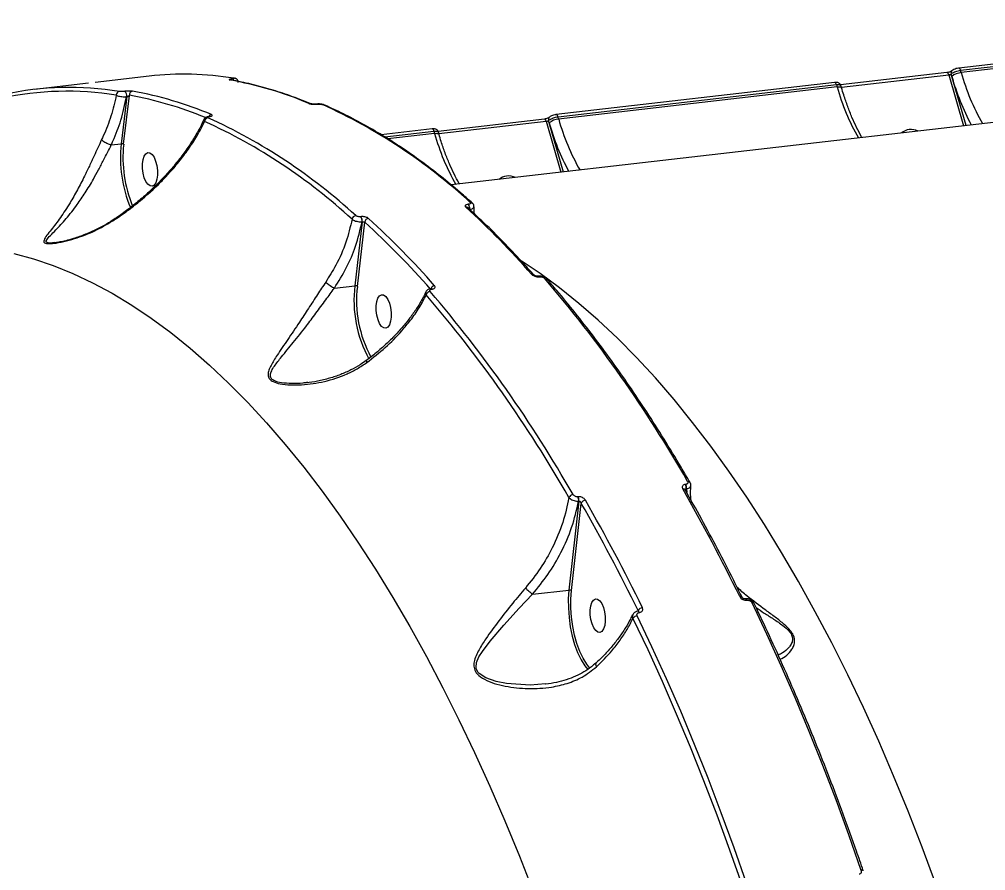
# Model space of a CAD drawing. Header units: millimetres. Extents: x -7447 to 8662, y -5576 to 6370.
# Drawn here: x 2299.7 to 2557, y -1813.8 to -1587.2 of the extents above; entities that cross this region are included whole.
import ezdxf

# ---------------------------------------------------------------- set-up
doc = ezdxf.new("R2010")
doc.units = ezdxf.units.MM
doc.layers.add('DiKom', color=7, linetype='Continuous')
doc.layers.add('DIKOM_ОБЪЕКТ', color=7, linetype='Continuous')
doc.styles.add('style1', font='arial.ttf', dxfattribs={"width": 0.8})
doc.dimstyles.new('1-50', dxfattribs={"dimtxt": 300, "dimasz": 200, "dimexe": 100, "dimexo": 0, "dimgap": 100, "dimtad": 1, "dimdec": 0, "dimtxsty": 'style1', "dimcen": 0, "dimclrd": 7, "dimclre": 7, "dimadec": 1, "dimazin": 2, "dimtfac": 1, "dimtdec": 0, "dimtmove": 1, "dimatfit": 3, "dimfxl": 0, "dimlwd": 25, "dimlwe": 18, "dimarcsym": 0})

# ---------------------------------------------------------------- blocks, each defined once
blk = doc.blocks.new('*D10')
at = {"color": 7, "linetype": 'Continuous', "lineweight": 18, "transparency": 16777216}
for p, q in [((-5489.75, 240.8), (-5489.75, 4573.49)), ((4778.18, -2126.78), (4778.18, 4573.49))]:
    blk.add_line(p, q, dxfattribs=at)
at = {"color": 7, "linetype": 'Continuous', "lineweight": 25, "transparency": 16777216}
blk.add_line((4578.18, 4473.49), (-5289.75, 4473.49), dxfattribs=at)
at = {"color": 7, "linetype": 'Continuous', "transparency": 16777216}
for points in [[(-5289.75, 4506.82), (-5289.75, 4440.16), (-5489.75, 4473.49)], [(4578.18, 4506.82), (4578.18, 4440.16), (4778.18, 4473.49)]]:
    blk.add_solid(points, dxfattribs=at)
at = {"layer": 'Defpoints', "color": 0, "linetype": 'Continuous', "transparency": 16777216}
for p in [(-5489.75, 4473.49), (-5489.75, 240.8), (4778.18, -2126.78)]:
    blk.add_point(p, dxfattribs=at)
at = {"color": 0, "linetype": 'Continuous', "lineweight": 15, "transparency": 16777216, "insert": (-777.31, 4726.76), "char_height": 300, "attachment_point": 5, "style": 'style1'}
blk.add_mtext('10300', dxfattribs=at)
blk = doc.blocks.new('*D11')
at = {"color": 7, "linetype": 'Continuous', "lineweight": 18, "transparency": 16777216}
for p, q in [((2045.4, 3512.26), (7772.09, 3512.26)), ((-1858.48, -4091.08), (7772.09, -4091.08))]:
    blk.add_line(p, q, dxfattribs=at)
at = {"color": 7, "linetype": 'Continuous', "lineweight": 25, "transparency": 16777216}
blk.add_line((7672.09, -3891.08), (7672.09, 3312.26), dxfattribs=at)
at = {"color": 7, "linetype": 'Continuous', "transparency": 16777216}
for points in [[(7638.76, 3312.26), (7705.42, 3312.26), (7672.09, 3512.26)], [(7638.76, -3891.08), (7705.42, -3891.08), (7672.09, -4091.08)]]:
    blk.add_solid(points, dxfattribs=at)
at = {"layer": 'Defpoints', "color": 0, "linetype": 'Continuous', "transparency": 16777216}
for p in [(2045.4, 3512.26), (7672.09, 3512.26), (-1858.48, -4091.08)]:
    blk.add_point(p, dxfattribs=at)
at = {"color": 0, "linetype": 'Continuous', "lineweight": 15, "transparency": 16777216, "insert": (7418.92, 3.22), "char_height": 300, "attachment_point": 5, "rotation": 90, "style": 'style1'}
blk.add_mtext('7600', dxfattribs=at)
blk = doc.blocks.new('*D12')
at = {"layer": 'Defpoints', "color": 0, "transparency": 16777216}
for p in [(-7446.93, 5919.72), (-7446.93, 736.93), (6905.53, -2412.68)]:
    blk.add_point(p, dxfattribs=at)
at = {"layer": 'DiKom', "color": 7, "lineweight": 18, "transparency": 16777216}
for p, q in [((-7446.93, 736.93), (-7446.93, 6019.72)), ((6905.53, -2412.68), (6905.53, 6019.72))]:
    blk.add_line(p, q, dxfattribs=at)
at = {"layer": 'DiKom', "color": 7, "lineweight": 25, "transparency": 16777216}
blk.add_line((6705.53, 5919.72), (-7246.93, 5919.72), dxfattribs=at)
at = {"layer": 'DiKom', "color": 7, "transparency": 16777216}
for points in [[(-7246.93, 5953.05), (-7246.93, 5886.39), (-7446.93, 5919.72)], [(6705.53, 5953.05), (6705.53, 5886.39), (6905.53, 5919.72)]]:
    blk.add_solid(points, dxfattribs=at)
at = {"layer": 'DiKom', "color": 0, "transparency": 16777216, "insert": (-918.31, 6173), "char_height": 300, "attachment_point": 5, "style": 'style1'}
blk.add_mtext('14300', dxfattribs=at)
blk = doc.blocks.new('*D13')
at = {"layer": 'Defpoints', "color": 0, "transparency": 16777216}
for p in [(2049.72, 5594.27), (-1141.86, -5576.35), (8561.69, -5576.35)]:
    blk.add_point(p, dxfattribs=at)
at = {"layer": 'DiKom', "color": 7, "lineweight": 18, "transparency": 16777216}
for p, q in [((2049.72, 5594.27), (8661.69, 5594.27)), ((-1141.86, -5576.35), (8661.69, -5576.35))]:
    blk.add_line(p, q, dxfattribs=at)
at = {"layer": 'DiKom', "color": 7, "lineweight": 25, "transparency": 16777216}
blk.add_line((8561.69, 5394.27), (8561.69, -5376.35), dxfattribs=at)
at = {"layer": 'DiKom', "color": 7, "transparency": 16777216}
for points in [[(8528.35, 5394.27), (8595.02, 5394.27), (8561.69, 5594.27)], [(8528.35, -5376.35), (8595.02, -5376.35), (8561.69, -5576.35)]]:
    blk.add_solid(points, dxfattribs=at)
at = {"layer": 'DiKom', "color": 0, "transparency": 16777216, "insert": (8308.52, 8.96), "char_height": 300, "attachment_point": 5, "rotation": 90, "style": 'style1'}
blk.add_mtext('11200', dxfattribs=at)

msp = doc.modelspace()

# ---------------------------------------------------------------- linework, layer by layer
at = {"layer": 'DIKOM_ОБЪЕКТ', "color": 7, "linetype": 'Continuous', "lineweight": 15}
for p, q in [((2624.02, -1591.64), (2549.87, -1600.2)), ((2550.34, -1600.78), (2624.5, -1592.23)), ((2624.67, -1592.82), (2550.52, -1601.38)), ((2705.78, -1597.71), (2414.68, -1631.31)), ((2550.52, -1601.38), (2550.34, -1600.78)), ((2334.22, -1602.34), (2319.87, -1604)), ((2356.38, -1603.07), (2356.35, -1603.07)), ((2546.7, -1601.39), (2518.39, -1604.65)), ((2518.6, -1605.27), (2547.18, -1601.97)), ((2547.18, -1601.97), (2551.13, -1615.56)), ((2548, -1602.4), (2547.82, -1601.77)), ((2551.81, -1615.48), (2548, -1602.4)), ((2318.09, -1604.2), (2303.74, -1605.86)), ((2516.81, -1604.01), (2442.65, -1612.57)), ((2443.13, -1613.16), (2517.29, -1604.6)), ((2517.46, -1605.2), (2443.3, -1613.76)), ((2517.29, -1604.6), (2517.46, -1605.2)), ((2518.65, -1605.45), (2518.47, -1604.83)), ((2328.25, -1607.79), (2326.79, -1620.32)), ((2327.45, -1620.48), (2328.98, -1607.44)), ((2327.76, -1606.37), (2327.73, -1606.38)), ((2328.22, -1607.8), (2328.25, -1607.79)), ((2378.89, -1609.76), (2378.8, -1609.77)), ((2378.91, -1609.79), (2379, -1609.78)), ((2350.21, -1613.07), (2350.12, -1613.08)), ((2350.23, -1613.1), (2350.32, -1613.09)), ((2443.3, -1613.76), (2443.13, -1613.16)), ((2439.49, -1613.76), (2411.18, -1617.03)), ((2411.39, -1617.64), (2439.96, -1614.35)), ((2439.96, -1614.35), (2443.92, -1627.93)), ((2440.79, -1614.78), (2440.61, -1614.14)), ((2444.6, -1627.86), (2440.79, -1614.78)), ((2409.59, -1616.39), (2396.07, -1617.95)), ((2396.98, -1618.48), (2410.07, -1616.97)), ((2410.25, -1617.57), (2397.79, -1619.01)), ((2410.07, -1616.97), (2410.25, -1617.57)), ((2411.44, -1617.83), (2411.26, -1617.21)), ((2324.14, -1620.63), (2324.15, -1620.63)), ((2324.15, -1620.63), (2326.79, -1620.32)), ((2419.28, -1636.45), (2419.23, -1636.45)), ((2419.58, -1637.79), (2419.63, -1637.78)), ((2420.79, -1638.93), (2420.82, -1637.08)), ((2390.99, -1641.09), (2389.03, -1658.14)), ((2389.7, -1658.3), (2391.66, -1641.21)), ((2390.64, -1639.75), (2390.59, -1639.76)), ((2390.94, -1641.09), (2390.99, -1641.09)), ((2309.15, -1646.66), (2308.96, -1646.68)), ((2437.99, -1655.6), (2437.92, -1655.61)), ((2438.17, -1655.73), (2438.24, -1655.73)), ((2383.57, -1658.77), (2389.03, -1658.14)), ((2409.33, -1658.91), (2409.26, -1658.92)), ((2409.51, -1659.04), (2409.58, -1659.03)), ((2376.44, -1683.84), (2375.78, -1683.95)), ((2477.15, -1711.01), (2477.08, -1711.02)), ((2477.21, -1712.86), (2477.29, -1712.17)), ((2477.29, -1712.17), (2477.36, -1712.16)), ((2477.36, -1712.16), (2477.4, -1713.21)), ((2448.7, -1715.47), (2446.04, -1739.14)), ((2446.71, -1739.29), (2449.32, -1716.06)), ((2448.49, -1714.32), (2448.42, -1714.32)), ((2448.63, -1715.48), (2448.7, -1715.47)), ((2436.32, -1740.26), (2446.04, -1739.14)), ((2493.07, -1741.49), (2493.02, -1741.49)), ((2493.4, -1741.83), (2493.45, -1741.82)), ((2464.45, -1744.62), (2464.38, -1744.8)), ((2464.43, -1744.79), (2464.38, -1744.8)), ((2464.76, -1745.13), (2464.81, -1745.13))]:
    msp.add_line(p, q, dxfattribs=at)
at = {"layer": 'DIKOM_ОБЪЕКТ', "color": 7, "linetype": 'Continuous', "lineweight": 15, "flags": 128}
for points in [[(2550.34, -1600.78), (2550.29, -1600.62), (2550.22, -1600.47), (2550.14, -1600.36), (2550.06, -1600.27), (2549.97, -1600.21), (2549.89, -1600.2), (2549.86, -1600.2)], [(2355.96, -1603.36), (2355.9, -1603.35), (2355.73, -1603.35)], [(2547.18, -1601.97), (2547.12, -1601.81), (2547.05, -1601.66), (2546.97, -1601.54), (2546.89, -1601.46), (2546.81, -1601.4), (2546.72, -1601.38), (2546.7, -1601.39)], [(2517.29, -1604.6), (2517.23, -1604.43), (2517.16, -1604.29), (2517.08, -1604.17), (2517, -1604.08), (2516.92, -1604.03), (2516.83, -1604.01), (2516.81, -1604.01)], [(2517.46, -1605.2), (2517.8, -1605.17), (2518.09, -1605.18), (2518.33, -1605.22), (2518.51, -1605.29), (2518.62, -1605.39), (2518.65, -1605.45)], [(2443.13, -1613.16), (2443.07, -1612.99), (2443.01, -1612.85), (2442.93, -1612.73), (2442.85, -1612.64), (2442.76, -1612.59), (2442.68, -1612.57), (2442.65, -1612.57)], [(2439.96, -1614.35), (2439.91, -1614.18), (2439.84, -1614.04), (2439.76, -1613.92), (2439.68, -1613.83), (2439.59, -1613.78), (2439.51, -1613.76), (2439.49, -1613.76)], [(2410.07, -1616.97), (2410.02, -1616.81), (2409.95, -1616.66), (2409.87, -1616.55), (2409.79, -1616.46), (2409.7, -1616.4), (2409.62, -1616.39), (2409.59, -1616.39)], [(2410.25, -1617.57), (2410.58, -1617.55), (2410.88, -1617.56), (2411.12, -1617.59), (2411.3, -1617.66), (2411.41, -1617.76), (2411.44, -1617.83)], [(2332.61, -1624.54), (2332.92, -1623.62), (2333.35, -1622.99), (2333.87, -1622.7), (2334.44, -1622.77), (2335.01, -1623.2), (2335.53, -1623.94), (2335.97, -1624.95), (2336.29, -1626.14), (2336.45, -1627.41), (2336.46, -1628.65), (2336.3, -1629.78), (2336, -1630.7), (2335.57, -1631.33), (2335.04, -1631.62), (2334.48, -1631.55), (2333.91, -1631.12), (2333.38, -1630.37), (2332.94, -1629.37), (2332.63, -1628.18), (2332.46, -1626.91), (2332.45, -1625.66), (2332.61, -1624.54)], [(2298.24, -1649.55), (2303.45, -1650.97), (2308.68, -1652.74), (2313.91, -1654.86), (2319.15, -1657.33), (2324.37, -1660.14), (2329.6, -1663.29), (2334.8, -1666.79), (2339.99, -1670.61), (2345.16, -1674.77), (2350.3, -1679.26), (2355.41, -1684.07), (2360.48, -1689.2), (2365.51, -1694.64), (2370.49, -1700.4), (2375.42, -1706.46), (2380.29, -1712.81), (2385.1, -1719.46), (2389.85, -1726.4), (2394.53, -1733.61), (2399.14, -1741.1), (2403.67, -1748.86), (2408.11, -1756.87), (2412.47, -1765.14), (2416.74, -1773.65), (2420.91, -1782.39), (2424.99, -1791.37), (2428.96, -1800.56), (2432.83, -1809.96), (2436.59, -1819.57)], [(2543.79, -1817.42), (2540.14, -1807.62), (2536.38, -1798.01), (2532.52, -1788.61), (2528.54, -1779.41), (2524.46, -1770.44), (2520.29, -1761.7), (2516.02, -1753.19), (2511.66, -1744.92), (2507.22, -1736.91), (2502.69, -1729.15), (2498.08, -1721.66), (2493.4, -1714.45), (2488.65, -1707.51), (2483.84, -1700.86), (2478.97, -1694.5), (2474.04, -1688.45), (2469.06, -1682.69), (2464.03, -1677.25), (2458.96, -1672.12), (2453.85, -1667.31), (2448.71, -1662.82), (2443.55, -1658.66), (2438.36, -1654.83), (2433.33, -1651.46)], [(2394.86, -1662.35), (2395.16, -1661.44), (2395.59, -1660.81), (2396.11, -1660.52), (2396.68, -1660.59), (2397.25, -1661.02), (2397.78, -1661.76), (2398.22, -1662.77), (2398.53, -1663.96), (2398.7, -1665.23), (2398.71, -1666.47), (2398.55, -1667.6), (2398.24, -1668.52), (2397.81, -1669.15), (2397.29, -1669.44), (2396.72, -1669.37), (2396.15, -1668.94), (2395.63, -1668.19), (2395.19, -1667.19), (2394.87, -1666), (2394.71, -1664.73), (2394.7, -1663.48), (2394.86, -1662.35)], [(2446.04, -1739.14), (2445.87, -1741.49), (2445.88, -1743.95), (2446.06, -1746.45), (2446.4, -1748.95), (2446.91, -1751.38), (2447.56, -1753.68), (2448.35, -1755.8), (2449.26, -1757.7), (2450.25, -1759.32), (2451.03, -1760.31)], [(2451.64, -1759.93), (2450.79, -1758.87), (2449.82, -1757.29), (2448.95, -1755.46), (2448.18, -1753.4), (2447.55, -1751.16), (2447.06, -1748.81), (2446.72, -1746.39), (2446.55, -1743.96), (2446.55, -1741.57), (2446.71, -1739.29)], [(2439.81, -1764.08), (2435.74, -1764.45), (2429.42, -1764.03), (2426.62, -1763.46), (2423.9, -1762.53), (2422.09, -1761.32), (2421.81, -1760.99), (2421.36, -1760.04), (2421.31, -1759.74), (2421.45, -1758.43), (2422.08, -1756.95), (2422.99, -1755.49), (2425.04, -1752.77), (2428.71, -1748.5), (2432.78, -1744.01), (2436.31, -1740.26), (2436.31, -1740.26), (2436.31, -1740.26)], [(2451.87, -1743.35), (2452.17, -1742.43), (2452.6, -1741.8), (2453.12, -1741.51), (2453.69, -1741.58), (2454.26, -1742.01), (2454.79, -1742.76), (2455.23, -1743.76), (2455.54, -1744.95), (2455.71, -1746.22), (2455.72, -1747.47), (2455.56, -1748.6), (2455.25, -1749.51), (2454.82, -1750.14), (2454.3, -1750.43), (2453.73, -1750.36), (2453.16, -1749.94), (2452.64, -1749.19), (2452.2, -1748.18), (2451.88, -1747), (2451.72, -1745.73), (2451.71, -1744.48), (2451.87, -1743.35)], [(2494.71, -1742.46), (2498.65, -1750.76), (2502.51, -1759.24), (2506.28, -1767.9), (2509.97, -1776.74), (2513.57, -1785.74), (2517.08, -1794.9), (2520.5, -1804.22), (2523.82, -1813.68)], [(2463.09, -1746.7), (2467.02, -1754.98), (2470.87, -1763.44), (2474.63, -1772.08), (2478.31, -1780.89), (2481.91, -1789.87), (2485.41, -1799.02), (2488.82, -1808.31), (2492.14, -1817.76)], [(2493.34, -1817.2), (2490.02, -1807.73), (2486.6, -1798.42), (2483.09, -1789.26), (2479.49, -1780.26), (2475.8, -1771.42), (2472.02, -1762.76), (2468.16, -1754.28), (2464.23, -1745.98)], [(2524.43, -1813.85), (2524.41, -1813.8), (2524.34, -1813.74), (2524.25, -1813.7), (2524.13, -1813.68), (2523.98, -1813.67), (2523.82, -1813.68)]]:
    msp.add_lwpolyline(points, dxfattribs=at)
at = {"layer": 'DIKOM_ОБЪЕКТ', "color": 7, "linetype": 'Continuous', "lineweight": 15}
for centre, radius, start, end in [((2343.54, -1684.38), 82.57, 80.7594, 96.4832), ((2338.45, -1700.07), 98.25, 67.0662, 79.8729), ((2356.1, -1603.66), 0.637, 15.3983, 66.9556), ((2356.13, -1603.66), 0.643, 14.8259, 66.8674), ((2548.61, -1601.52), 0.824, 136.7849, 197.3549), ((2550.9, -1605.93), 4.56, 94.7677, 129.3667), ((2609.22, -1585.27), 63.56, 195.6337, 208.211), ((2607.37, -1585.58), 59.01, 195.5343, 209.8764), ((2313.11, -1687.04), 81.71, 80.6936, 102.3803), ((2574.31, -1589.39), 59.01, 195.5343, 209.8764), ((2312.3, -1687.88), 81.53, 80.6935, 102.3808), ((2326.49, -1607.39), 1, 99.7063, 181.8359), ((2326.89, -1607.47), 1.38, 346.1742, 52.38), ((2326.92, -1607.47), 1.38, 346.1795, 52.3658), ((2329.99, -1607.34), 1.01, 99.9295, 185.3735), ((2311.8, -1703.68), 97.77, 67.5006, 79.8809), ((2312.54, -1703.06), 98.25, 67.0658, 79.8733), ((2376.83, -1610.36), 0.782, 66.8432, 96.8897), ((2378.83, -1609.97), 0.205, 65.3257, 96.7197), ((2378.92, -1609.97), 0.214, 66.0122, 95.6369), ((2380.48, -1610.68), 0.78, 66.6917, 96.9014), ((2319.15, -1745.17), 148.48, 47.3594, 65.6438), ((2350.08, -1614.47), 1.06, 99.5626, 177.7065), ((2288.67, -1748.69), 148.48, 47.3594, 65.644), ((2350.97, -1613.56), 0.995, 98.1402, 151.3285), ((2350.14, -1613.28), 0.204, 65.2897, 96.4985), ((2350.23, -1613.28), 0.215, 66.0182, 95.6916), ((2441.39, -1613.9), 0.823, 136.7693, 197.3705), ((2287.92, -1749.4), 148.16, 47.3596, 65.6438), ((2443.68, -1618.3), 4.56, 94.7645, 129.3756), ((2501.99, -1597.65), 63.55, 195.6326, 208.213), ((2500.14, -1597.96), 58.99, 195.5321, 209.8787), ((2467.09, -1601.77), 59, 195.5328, 209.877), ((2537, -1619.97), 3.43, 95.873, 132.9474), ((2537.1, -1621.08), 4.54, 65.0898, 95.7391), ((2361.29, -1624.02), 34.71, 173.8874, 202.5704), ((2360.95, -1624.06), 33.69, 173.9007, 202.4344), ((2429.73, -1632.22), 3.31, 95.1262, 133.7004), ((2429.88, -1633.5), 4.59, 65.2533, 95.5749), ((2417.86, -1637.52), 1.74, 351.2072, 37.9353), ((2417.91, -1637.52), 1.74, 351.1936, 37.9394), ((2419.84, -1636.67), 0.729, 49.1223, 98.162), ((2418.66, -1637.92), 0.726, 48.9579, 98.2656), ((2263.87, -1806.74), 229.5, 41.3497, 47.6224), ((2389.43, -1640.62), 1.17, 98.7493, 169.8154), ((2389.22, -1640.83), 1.74, 351.1921, 37.9409), ((2389.27, -1640.82), 1.74, 351.1999, 37.933), ((2392.82, -1641.35), 1.17, 98.6228, 173.0476), ((2237.34, -1810.34), 228.95, 41.3496, 47.6223), ((2237.98, -1809.71), 229.47, 41.3493, 47.6228), ((2436.26, -1655.81), 0.692, 42.9843, 99.4288), ((2437.92, -1655.9), 0.296, 34.8192, 91.2898), ((2437.99, -1655.9), 0.298, 34.9207, 90.3244), ((2439.67, -1656.81), 0.694, 43.4499, 99.3641), ((2175.84, -1882.2), 347.35, 29.6773, 40.6047), ((2421.2, -1662.06), 32.41, 173.0585, 208.6653), ((2421.2, -1662.04), 31.73, 173.2254, 208.3786), ((2409.24, -1660.87), 1.23, 98.1053, 165.2033), ((2145.36, -1885.71), 347.34, 29.6771, 40.6049), ((2410.42, -1659.34), 1.24, 98.2911, 160.1229), ((2409.26, -1659.21), 0.297, 34.8839, 90.628), ((2409.33, -1659.2), 0.294, 34.6792, 91.7169), ((2144.91, -1886.13), 346.59, 29.6773, 40.6046), ((2475.28, -1711.94), 2.02, 353.459, 27.1518), ((2475.35, -1711.93), 2.02, 353.4664, 27.1444), ((2477.77, -1710.82), 0.613, 36.3817, 103.5288), ((2447.31, -1715.13), 1.4, 96.7093, 154.2848), ((2476.48, -1712.85), 0.63, 37.1772, 102.4519), ((2048.65, -1957.13), 492.85, 26.0279, 29.7957), ((2446.62, -1715.25), 2.02, 353.4639, 27.147), ((2446.69, -1715.24), 2.02, 353.4639, 27.147), ((2450.59, -1716.6), 1.38, 96.2535, 157.0618), ((2022.62, -1960.39), 491.7, 26.028, 29.7957), ((2022.74, -1960.12), 492.85, 26.0279, 29.7957), ((2446.18, -1740.05), 0.925, 54.9395, 98.3514), ((2491.68, -1741.42), 0.578, 34.9391, 105.9613), ((2492.96, -1741.95), 0.456, 15.4054, 82.9128), ((2493.01, -1741.94), 0.461, 15.6035, 81.8071), ((2464.32, -1745.25), 0.458, 15.4889, 82.3816), ((2464.37, -1745.25), 0.456, 15.3831, 83.0114), ((2465.75, -1745.33), 1.49, 95.6457, 151.3867), ((2494.87, -1743.03), 0.583, 35.3645, 105.6724), ((2464.39, -1747.51), 1.53, 96.0896, 148.0973)]:
    msp.add_arc(centre, radius, start, end, dxfattribs=at)
for points, knots in [([(2547.82, -1601.77), (2547.88, -1601.71), (2548.04, -1601.56), (2548.46, -1601.32), (2549.05, -1601.07), (2549.72, -1600.88), (2550.13, -1600.82), (2550.34, -1600.78)], [0, 0, 0, 0, 0.141722, 0.356385, 0.570945, 0.785466, 1, 1, 1, 1]), ([(2549.86, -1600.2), (2549.83, -1600.21), (2549.6, -1600.22), (2549.15, -1600.33), (2548.54, -1600.57), (2548.17, -1600.76), (2548.02, -1600.95), (2548.01, -1600.96)], [0, 0, 0, 0, 0.056817, 0.333741, 0.627872, 0.978736, 1, 1, 1, 1]), ([(2356.35, -1603.07), (2356.28, -1603.08), (2356.07, -1603.11), (2355.77, -1603.16), (2355.55, -1603.23), (2355.52, -1603.3), (2355.66, -1603.33), (2355.73, -1603.35)], [0, 0, 0, 0, 0.093156, 0.303901, 0.530229, 0.765223, 1, 1, 1, 1]), ([(2355.96, -1603.36), (2355.96, -1603.36), (2355.95, -1603.36), (2355.95, -1603.36), (2355.96, -1603.36)], [0, 0, 0, 0, 0.076125, 1, 1, 1, 1]), ([(2377.13, -1609.64), (2376.21, -1609.27), (2373.57, -1608.19), (2369.19, -1606.63), (2364, -1605.09), (2359.59, -1604.03), (2356.91, -1603.53), (2355.96, -1603.36)], [0, 0, 0, 0, 0.129317, 0.374434, 0.619451, 0.864333, 1, 1, 1, 1]), ([(2356.8, -1602.89), (2356.85, -1602.9), (2356.94, -1602.92), (2356.92, -1602.96), (2356.78, -1603.01), (2356.57, -1603.05), (2356.42, -1603.07), (2356.38, -1603.07)], [0, 0, 0, 0, 0.233648, 0.467322, 0.695551, 0.908675, 1, 1, 1, 1]), ([(2357.97, -1603.98), (2357.97, -1603.93), (2358, -1603.75), (2357.9, -1603.48), (2357.72, -1603.22), (2357.52, -1603.06), (2357.32, -1602.96), (2357.14, -1602.91), (2357.03, -1602.89), (2356.98, -1602.89)], [0, 0, 0, 0, 0.091057, 0.301742, 0.4708, 0.616628, 0.745954, 0.870785, 1, 1, 1, 1]), ([(2548.01, -1600.95), (2548.01, -1600.95), (2548, -1600.96), (2547.93, -1601.01), (2547.78, -1601.09), (2547.54, -1601.19), (2547.23, -1601.29), (2546.92, -1601.36), (2546.76, -1601.38), (2546.7, -1601.38)], [0, 0, 0, 0, 0.086978, 0.192819, 0.320125, 0.488341, 0.676018, 0.880505, 1, 1, 1, 1]), ([(2547.18, -1601.97), (2547.23, -1601.97), (2547.33, -1601.95), (2547.5, -1601.91), (2547.65, -1601.86), (2547.76, -1601.81), (2547.8, -1601.78), (2547.82, -1601.77)], [0, 0, 0, 0, 0.21395, 0.428136, 0.642697, 0.857902, 1, 1, 1, 1]), ([(2518.46, -1604.84), (2518.45, -1604.79), (2518.42, -1604.62), (2518.23, -1604.38), (2517.95, -1604.16), (2517.63, -1604.04), (2517.26, -1603.98), (2516.96, -1604.01), (2516.8, -1604.02)], [0, 0, 0, 0, 0.066952, 0.250758, 0.411795, 0.568443, 0.764248, 1, 1, 1, 1]), ([(2517.29, -1604.6), (2517.41, -1604.59), (2517.74, -1604.56), (2518.14, -1604.6), (2518.42, -1604.69), (2518.44, -1604.8), (2518.45, -1604.84)], [0, 0, 0, 0, 0.202714, 0.512051, 0.821559, 1, 1, 1, 1]), ([(2524.09, -1618.68), (2524.04, -1618.6), (2523.55, -1617.76), (2522.64, -1616.01), (2521.41, -1613.33), (2520.27, -1610.43), (2519.35, -1607.79), (2518.84, -1606.09), (2518.65, -1605.45)], [0, 0, 0, 0, 0.021437, 0.23339, 0.4459, 0.658986, 0.872559, 1, 1, 1, 1]), ([(2325.48, -1607.43), (2325.06, -1609.28), (2324.22, -1612.91), (2322.68, -1616.85), (2321.71, -1618.91), (2321.56, -1619.24)], [0, 0, 0, 0, 0.466535, 0.915006, 1, 1, 1, 1]), ([(2324.15, -1620.63), (2324.3, -1620.29), (2325.29, -1618.12), (2326.93, -1613.85), (2327.78, -1609.89), (2328.22, -1607.8)], [0, 0, 0, 0, 0.081479, 0.515661, 1, 1, 1, 1]), ([(2325.48, -1607.43), (2325.59, -1607.47), (2325.81, -1607.58), (2326.33, -1607.71), (2326.96, -1607.8), (2327.62, -1607.83), (2328.02, -1607.81), (2328.22, -1607.8)], [0, 0, 0, 0, 0.184757, 0.398815, 0.60127, 0.799028, 1, 1, 1, 1]), ([(2327.73, -1606.38), (2327.63, -1606.39), (2327.42, -1606.41), (2327.08, -1606.43), (2326.76, -1606.43), (2326.49, -1606.42), (2326.37, -1606.41), (2326.32, -1606.4)], [0, 0, 0, 0, 0.19508, 0.390049, 0.59324, 0.81107, 1, 1, 1, 1]), ([(2329.82, -1606.34), (2329.74, -1606.33), (2329.57, -1606.31), (2329.17, -1606.3), (2328.7, -1606.3), (2328.21, -1606.33), (2327.91, -1606.36), (2327.76, -1606.37)], [0, 0, 0, 0, 0.189014, 0.404516, 0.606836, 0.803378, 1, 1, 1, 1]), ([(2328.25, -1607.79), (2328.29, -1607.79), (2328.34, -1607.78), (2328.45, -1607.75), (2328.59, -1607.7), (2328.75, -1607.62), (2328.89, -1607.53), (2328.95, -1607.47), (2328.98, -1607.44)], [0, 0, 0, 0, 0.127169, 0.162629, 0.340445, 0.545467, 0.783162, 1, 1, 1, 1]), ([(2376.74, -1609.59), (2376.75, -1609.59), (2376.87, -1609.64), (2377.14, -1609.71), (2377.59, -1609.78), (2378.05, -1609.82), (2378.5, -1609.82), (2378.77, -1609.8), (2378.91, -1609.79)], [0, 0, 0, 0, 0.039217, 0.287195, 0.495215, 0.670982, 0.835284, 1, 1, 1, 1]), ([(2378.8, -1609.77), (2378.73, -1609.78), (2378.57, -1609.79), (2378.27, -1609.8), (2377.92, -1609.78), (2377.55, -1609.74), (2377.28, -1609.69), (2377.14, -1609.65), (2377.14, -1609.64), (2377.14, -1609.64)], [0, 0, 0, 0, 0.109142, 0.238557, 0.392629, 0.578136, 0.796711, 0.963145, 1, 1, 1, 1]), ([(2380.79, -1609.97), (2380.69, -1609.93), (2380.43, -1609.82), (2379.96, -1609.75), (2379.38, -1609.72), (2379.06, -1609.74), (2378.9, -1609.76)], [0, 0, 0, 0, 0.188048, 0.527155, 0.768977, 1, 1, 1, 1]), ([(2379, -1609.78), (2379.09, -1609.77), (2379.27, -1609.75), (2379.56, -1609.75), (2379.85, -1609.78), (2380.13, -1609.82), (2380.3, -1609.87), (2380.38, -1609.9), (2380.39, -1609.91)], [0, 0, 0, 0, 0.167311, 0.334451, 0.509148, 0.713061, 0.957747, 1, 1, 1, 1]), ([(2420.31, -1636.11), (2419.42, -1635.32), (2416.83, -1633.03), (2412.51, -1629.46), (2407.37, -1625.49), (2402.21, -1621.83), (2397.03, -1618.46), (2391.83, -1615.4), (2386.72, -1612.69), (2383.04, -1610.95), (2381.1, -1610.1), (2380.79, -1609.96)], [0, 0, 0, 0, 0.068834, 0.199641, 0.330443, 0.461228, 0.591988, 0.722718, 0.853411, 0.977121, 1, 1, 1, 1]), ([(2350.11, -1613.08), (2349.96, -1613.11), (2349.67, -1613.15), (2349.31, -1613.3), (2349.02, -1613.52), (2348.91, -1613.73), (2348.87, -1613.81)], [0, 0, 0, 0, 0.307227, 0.574545, 0.828467, 1, 1, 1, 1]), ([(2349.91, -1613.42), (2349.84, -1613.39), (2349.73, -1613.33), (2349.75, -1613.24), (2349.88, -1613.16), (2350.05, -1613.12), (2350.19, -1613.1), (2350.23, -1613.1)], [0, 0, 0, 0, 0.302532, 0.534659, 0.725473, 0.917063, 1, 1, 1, 1]), ([(2350.5, -1613.01), (2350.49, -1613.02), (2350.48, -1613.02), (2350.38, -1613.05), (2350.27, -1613.06), (2350.21, -1613.07)], [0, 0, 0, 0, 0.296066, 0.60434, 1, 1, 1, 1]), ([(2350.32, -1613.09), (2350.38, -1613.08), (2350.59, -1613.05), (2350.87, -1612.98), (2351.06, -1612.86), (2351.09, -1612.72), (2350.92, -1612.63), (2350.83, -1612.58)], [0, 0, 0, 0, 0.079614, 0.27568, 0.470758, 0.710539, 1, 1, 1, 1]), ([(2440.8, -1613.32), (2440.8, -1613.33), (2440.79, -1613.33), (2440.71, -1613.38), (2440.57, -1613.46), (2440.33, -1613.56), (2440.01, -1613.66), (2439.71, -1613.73), (2439.55, -1613.75), (2439.49, -1613.76)], [0, 0, 0, 0, 0.086999, 0.192869, 0.32015, 0.488296, 0.675969, 0.88047, 1, 1, 1, 1]), ([(2440.61, -1614.14), (2440.67, -1614.08), (2440.83, -1613.94), (2441.25, -1613.69), (2441.84, -1613.45), (2442.5, -1613.25), (2442.92, -1613.19), (2443.13, -1613.16)], [0, 0, 0, 0, 0.141727, 0.356391, 0.570947, 0.785477, 1, 1, 1, 1]), ([(2442.65, -1612.58), (2442.61, -1612.58), (2442.39, -1612.6), (2441.93, -1612.71), (2441.33, -1612.95), (2440.95, -1613.13), (2440.8, -1613.33), (2440.8, -1613.34)], [0, 0, 0, 0, 0.056826, 0.333774, 0.627904, 0.978737, 1, 1, 1, 1]), ([(2324.37, -1640.96), (2324.65, -1640.78), (2326.07, -1639.87), (2328.53, -1638.14), (2332.72, -1634.88), (2336.46, -1631.47), (2339.97, -1627.76), (2342.54, -1624.72), (2345.04, -1621.33), (2347.25, -1617.89), (2348.43, -1615.58), (2349.02, -1614.43)], [0, 0, 0, 0, 0.024294, 0.122247, 0.220217, 0.421517, 0.511888, 0.632237, 0.75259, 0.876295, 1, 1, 1, 1]), ([(2348.85, -1613.81), (2348.6, -1614.35), (2347.91, -1615.86), (2346.47, -1618.38), (2344.57, -1621.35), (2342.39, -1624.33), (2339.98, -1627.26), (2337.36, -1630.12), (2334.58, -1632.84), (2331.66, -1635.42), (2328.64, -1637.81), (2326.22, -1639.59), (2324.75, -1640.51), (2324.38, -1640.75)], [0, 0, 0, 0, 0.057475, 0.161448, 0.265988, 0.370991, 0.476546, 0.580073, 0.681442, 0.78003, 0.87551, 0.967834, 1, 1, 1, 1]), ([(2348.88, -1613.82), (2348.85, -1613.89), (2348.77, -1614.05), (2348.88, -1614.27), (2349, -1614.41), (2349.02, -1614.43)], [0, 0, 0, 0, 0.343468, 0.894837, 1, 1, 1, 1]), ([(2439.96, -1614.35), (2440.02, -1614.34), (2440.12, -1614.32), (2440.29, -1614.28), (2440.44, -1614.23), (2440.55, -1614.18), (2440.59, -1614.15), (2440.61, -1614.14)], [0, 0, 0, 0, 0.214008, 0.428162, 0.642868, 0.857964, 1, 1, 1, 1]), ([(2411.24, -1617.21), (2411.24, -1617.17), (2411.2, -1616.99), (2411.01, -1616.75), (2410.74, -1616.53), (2410.41, -1616.41), (2410.05, -1616.35), (2409.75, -1616.38), (2409.59, -1616.4)], [0, 0, 0, 0, 0.066952, 0.250707, 0.411782, 0.568429, 0.764247, 1, 1, 1, 1]), ([(2410.07, -1616.97), (2410.2, -1616.96), (2410.52, -1616.93), (2410.93, -1616.97), (2411.2, -1617.07), (2411.23, -1617.18), (2411.23, -1617.22)], [0, 0, 0, 0, 0.202732, 0.512034, 0.821537, 1, 1, 1, 1]), ([(2416.88, -1631.05), (2416.83, -1630.98), (2416.34, -1630.14), (2415.43, -1628.38), (2414.2, -1625.7), (2413.05, -1622.81), (2412.14, -1620.16), (2411.63, -1618.46), (2411.44, -1617.83)], [0, 0, 0, 0, 0.021432, 0.233391, 0.445899, 0.65898, 0.872553, 1, 1, 1, 1]), ([(2321.56, -1619.24), (2320.9, -1620.68), (2319.82, -1623.01), (2318.3, -1626.3), (2316.82, -1629.39), (2315.09, -1632.73), (2312.94, -1636.49), (2310.56, -1640.11), (2308.45, -1642.86), (2306.95, -1644.76), (2306.2, -1645.84), (2306.13, -1646.52), (2306.58, -1646.85), (2307.69, -1646.96), (2309.63, -1646.77), (2312.21, -1646.23), (2315.72, -1645.21), (2319.88, -1643.59), (2322.87, -1641.84), (2324.37, -1640.96)], [0, 0, 0, 0, 0.074257, 0.120506, 0.167816, 0.237578, 0.309444, 0.40567, 0.504707, 0.56025, 0.616855, 0.648477, 0.675389, 0.70246, 0.738687, 0.78711, 0.836819, 0.917654, 1, 1, 1, 1]), ([(2308.96, -1646.68), (2308.64, -1646.72), (2307.88, -1646.82), (2307.06, -1646.72), (2306.71, -1646.41), (2306.97, -1645.77), (2307.91, -1644.75), (2309.69, -1642.97), (2312.13, -1640.36), (2314.81, -1636.98), (2317.24, -1633.39), (2319.13, -1630.26), (2320.75, -1627.31), (2322.33, -1624.23), (2323.51, -1621.97), (2324.14, -1620.63), (2324.14, -1620.63)], [0, 0, 0, 0, 0.025104, 0.05969, 0.094254, 0.136204, 0.21283, 0.291637, 0.428241, 0.568086, 0.666953, 0.768113, 0.83269, 0.898501, 0.999967, 1, 1, 1, 1]), ([(2321.56, -1619.24), (2321.57, -1619.25), (2321.65, -1619.35), (2321.89, -1619.56), (2322.38, -1619.88), (2322.97, -1620.19), (2323.59, -1620.46), (2323.96, -1620.57), (2324.14, -1620.63)], [0, 0, 0, 0, 0.025994, 0.2203, 0.417889, 0.615497, 0.8131, 1, 1, 1, 1]), ([(2327.45, -1620.48), (2327.44, -1620.48), (2327.43, -1620.46), (2327.37, -1620.42), (2327.27, -1620.37), (2327.11, -1620.33), (2326.94, -1620.31), (2326.84, -1620.32), (2326.79, -1620.32)], [0, 0, 0, 0, 0.053689, 0.141478, 0.356144, 0.570749, 0.785377, 1, 1, 1, 1]), ([(2419.23, -1636.45), (2419.14, -1636.47), (2418.9, -1636.5), (2418.6, -1636.62), (2418.41, -1636.79), (2418.37, -1637), (2418.49, -1637.14), (2418.55, -1637.21)], [0, 0, 0, 0, 0.14075, 0.355281, 0.570009, 0.784963, 1, 1, 1, 1]), ([(2419.74, -1635.95), (2419.78, -1635.99), (2419.86, -1636.08), (2419.83, -1636.22), (2419.71, -1636.34), (2419.51, -1636.41), (2419.35, -1636.44), (2419.28, -1636.45)], [0, 0, 0, 0, 0.214284, 0.428481, 0.642876, 0.857714, 1, 1, 1, 1]), ([(2420.74, -1637.1), (2420.74, -1637.08), (2420.78, -1636.92), (2420.69, -1636.62), (2420.52, -1636.31), (2420.37, -1636.18), (2420.31, -1636.13)], [0, 0, 0, 0, 0.039773, 0.436914, 0.782061, 1, 1, 1, 1]), ([(2436.77, -1655.33), (2435.9, -1654.35), (2433.37, -1651.52), (2429.16, -1647.06), (2424.16, -1642.02), (2420.8, -1638.92), (2419.13, -1637.38)], [0, 0, 0, 0, 0.149888, 0.434798, 0.719719, 1, 1, 1, 1]), ([(2419.63, -1637.78), (2419.76, -1637.76), (2420.08, -1637.7), (2420.48, -1637.52), (2420.73, -1637.3), (2420.72, -1637.14), (2420.72, -1637.07)], [0, 0, 0, 0, 0.199972, 0.501809, 0.802912, 1, 1, 1, 1]), ([(2324.37, -1640.76), (2323.96, -1641.04), (2322.65, -1641.91), (2320.27, -1643.15), (2317.25, -1644.49), (2314.46, -1645.48), (2312.16, -1646.12), (2310.58, -1646.47), (2309.53, -1646.65), (2309.08, -1646.69), (2308.96, -1646.7)], [0, 0, 0, 0, 0.085926, 0.270922, 0.464012, 0.66449, 0.794047, 0.892432, 0.971065, 1, 1, 1, 1]), ([(2324.39, -1640.77), (2324.38, -1640.77), (2324.34, -1640.76), (2324.35, -1640.84), (2324.37, -1640.93), (2324.37, -1640.96)], [0, 0, 0, 0, 0.103003, 0.724199, 1, 1, 1, 1]), ([(2388.28, -1640.41), (2387.8, -1642.46), (2386.82, -1646.61), (2384.33, -1652.26), (2382.19, -1655.68), (2381.26, -1657.15)], [0, 0, 0, 0, 0.355861, 0.721481, 1, 1, 1, 1]), ([(2383.57, -1658.77), (2384.67, -1657), (2386.91, -1653.4), (2389.47, -1647.42), (2390.43, -1643.28), (2390.94, -1641.09)], [0, 0, 0, 0, 0.316567, 0.640669, 1, 1, 1, 1]), ([(2388.28, -1640.41), (2388.4, -1640.51), (2388.63, -1640.69), (2389.2, -1640.91), (2389.85, -1641.06), (2390.46, -1641.12), (2390.8, -1641.1), (2390.94, -1641.09)], [0, 0, 0, 0, 0.214254, 0.428339, 0.642739, 0.857635, 1, 1, 1, 1]), ([(2390.59, -1639.76), (2390.52, -1639.76), (2390.35, -1639.78), (2390.04, -1639.76), (2389.72, -1639.7), (2389.43, -1639.6), (2389.31, -1639.51), (2389.25, -1639.47)], [0, 0, 0, 0, 0.142219, 0.357099, 0.571522, 0.785715, 1, 1, 1, 1]), ([(2392.64, -1640.2), (2392.55, -1640.13), (2392.38, -1640), (2391.95, -1639.85), (2391.46, -1639.75), (2391, -1639.72), (2390.74, -1639.74), (2390.64, -1639.75)], [0, 0, 0, 0, 0.215044, 0.429953, 0.64472, 0.85922, 1, 1, 1, 1]), ([(2390.99, -1641.09), (2391.02, -1641.09), (2391.11, -1641.08), (2391.26, -1641.08), (2391.42, -1641.11), (2391.57, -1641.15), (2391.63, -1641.19), (2391.66, -1641.21)], [0, 0, 0, 0, 0.140822, 0.35522, 0.569988, 0.784931, 1, 1, 1, 1]), ([(2381.26, -1657.15), (2380.54, -1658.25), (2378.99, -1660.59), (2376.63, -1664.22), (2373.96, -1668.3), (2371.1, -1672.54), (2368.52, -1676.29), (2366.86, -1678.92), (2366.07, -1680.63), (2365.8, -1681.82), (2366.04, -1682.6), (2366.51, -1683.2), (2367.34, -1683.78), (2369.27, -1684.34), (2371.89, -1684.59), (2375.87, -1684.52), (2381.01, -1683.76), (2385.95, -1682.13), (2389.66, -1680.29), (2391.34, -1679.15), (2392.18, -1678.57)], [0, 0, 0, 0, 0.059057, 0.126772, 0.196529, 0.289997, 0.386193, 0.452769, 0.486431, 0.520907, 0.548913, 0.55425, 0.580046, 0.615211, 0.661735, 0.709495, 0.80614, 0.905605, 0.952554, 1, 1, 1, 1]), ([(2381.26, -1657.15), (2381.28, -1657.17), (2381.35, -1657.24), (2381.55, -1657.42), (2381.94, -1657.72), (2382.48, -1658.11), (2383.06, -1658.49), (2383.39, -1658.68), (2383.56, -1658.77)], [0, 0, 0, 0, 0.038114, 0.149213, 0.361911, 0.574599, 0.787295, 1, 1, 1, 1]), ([(2436.15, -1655.12), (2436.22, -1655.19), (2436.38, -1655.34), (2436.75, -1655.53), (2437.21, -1655.68), (2437.71, -1655.76), (2438.01, -1655.74), (2438.17, -1655.73)], [0, 0, 0, 0, 0.174173, 0.389553, 0.595792, 0.797869, 1, 1, 1, 1]), ([(2437.92, -1655.61), (2437.91, -1655.61), (2437.87, -1655.62), (2437.73, -1655.62), (2437.5, -1655.6), (2437.25, -1655.56), (2437.01, -1655.47), (2436.84, -1655.39), (2436.77, -1655.33), (2436.77, -1655.33), (2436.77, -1655.33)], [0, 0, 0, 0, 0.003414, 0.136195, 0.275155, 0.435549, 0.608563, 0.781975, 0.920343, 1, 1, 1, 1]), ([(2440.16, -1656.34), (2440.08, -1656.26), (2439.87, -1656.02), (2439.36, -1655.76), (2438.67, -1655.57), (2438.2, -1655.6), (2437.99, -1655.61)], [0, 0, 0, 0, 0.151115, 0.423814, 0.740991, 1, 1, 1, 1]), ([(2438.24, -1655.73), (2438.34, -1655.72), (2438.54, -1655.71), (2438.87, -1655.76), (2439.17, -1655.86), (2439.41, -1655.99), (2439.51, -1656.08), (2439.55, -1656.13)], [0, 0, 0, 0, 0.203933, 0.407974, 0.61345, 0.82646, 1, 1, 1, 1]), ([(2478.27, -1710.45), (2477.48, -1709.11), (2475.2, -1705.21), (2471.37, -1698.92), (2466.76, -1691.69), (2462.08, -1684.71), (2457.35, -1677.98), (2452.55, -1671.51), (2447.7, -1665.3), (2443.57, -1660.27), (2441.05, -1657.35), (2440.17, -1656.34)], [0, 0, 0, 0, 0.065275, 0.189342, 0.313416, 0.437497, 0.561584, 0.685678, 0.809777, 0.933881, 1, 1, 1, 1]), ([(2375.78, -1683.95), (2375.58, -1683.99), (2374.41, -1684.19), (2372.26, -1684.18), (2369.68, -1684.06), (2367.76, -1683.59), (2366.98, -1683.07), (2366.57, -1682.53), (2366.43, -1681.82), (2366.83, -1680.73), (2367.82, -1679.15), (2369.73, -1676.74), (2372.62, -1673.25), (2375.75, -1669.32), (2378.67, -1665.47), (2381.17, -1662.06), (2382.81, -1659.79), (2383.56, -1658.77), (2383.56, -1658.77)], [0, 0, 0, 0, 0.014006, 0.078764, 0.144602, 0.191105, 0.224155, 0.230981, 0.267286, 0.312714, 0.359946, 0.453293, 0.586384, 0.722627, 0.818865, 0.917339, 0.999955, 1, 1, 1, 1]), ([(2383.56, -1658.77), (2383.56, -1658.77), (2383.57, -1658.77), (2383.57, -1658.77), (2383.57, -1658.77)], [0, 0, 0, 0, 0.609257, 1, 1, 1, 1]), ([(2389.7, -1658.3), (2389.69, -1658.29), (2389.67, -1658.28), (2389.62, -1658.24), (2389.52, -1658.19), (2389.36, -1658.15), (2389.19, -1658.13), (2389.09, -1658.14), (2389.03, -1658.14)], [0, 0, 0, 0, 0.070162, 0.141398, 0.356022, 0.570711, 0.785408, 1, 1, 1, 1]), ([(2407.92, -1659.75), (2407.72, -1660.19), (2407.14, -1661.45), (2405.88, -1663.58), (2404.19, -1666.09), (2402.23, -1668.59), (2400.04, -1671.04), (2397.66, -1673.42), (2395.07, -1675.7), (2393.21, -1677.22), (2392.18, -1677.96), (2392.13, -1677.99)], [0, 0, 0, 0, 0.070558, 0.202845, 0.335346, 0.468111, 0.60061, 0.731631, 0.862368, 0.992673, 1, 1, 1, 1]), ([(2407.95, -1659.76), (2407.91, -1659.88), (2407.83, -1660.12), (2407.98, -1660.41), (2408.05, -1660.55)], [0, 0, 0, 0, 0.479202, 1, 1, 1, 1]), ([(2409.26, -1658.93), (2409.03, -1658.97), (2408.62, -1659.04), (2408.17, -1659.36), (2408.02, -1659.63), (2407.96, -1659.75)], [0, 0, 0, 0, 0.436344, 0.753186, 1, 1, 1, 1]), ([(2409.07, -1659.65), (2409.03, -1659.59), (2408.95, -1659.47), (2408.97, -1659.29), (2409.11, -1659.15), (2409.31, -1659.07), (2409.45, -1659.05), (2409.51, -1659.04)], [0, 0, 0, 0, 0.228807, 0.457851, 0.678502, 0.888286, 1, 1, 1, 1]), ([(2409.49, -1658.87), (2409.49, -1658.87), (2409.5, -1658.87), (2409.44, -1658.89), (2409.37, -1658.9), (2409.32, -1658.91)], [0, 0, 0, 0, 0.221439, 0.591238, 1, 1, 1, 1]), ([(2409.58, -1659.03), (2409.65, -1659.02), (2409.88, -1658.99), (2410.18, -1658.87), (2410.39, -1658.65), (2410.43, -1658.39), (2410.3, -1658.2), (2410.24, -1658.11)], [0, 0, 0, 0, 0.108331, 0.320464, 0.543106, 0.771571, 1, 1, 1, 1]), ([(2392.18, -1678.57), (2393.87, -1677.26), (2397.29, -1674.6), (2401.07, -1670.75), (2404.02, -1667.18), (2406.28, -1663.96), (2407.46, -1661.69), (2408.05, -1660.55)], [0, 0, 0, 0, 0.239876, 0.485875, 0.639419, 0.818548, 1, 1, 1, 1]), ([(2392.11, -1677.98), (2391.56, -1678.38), (2390.25, -1679.34), (2387.95, -1680.6), (2385.22, -1681.82), (2382.25, -1682.82), (2379.18, -1683.54), (2377, -1683.92), (2375.9, -1683.98), (2375.8, -1683.99)], [0, 0, 0, 0, 0.114492, 0.275367, 0.445312, 0.623291, 0.809723, 0.981823, 1, 1, 1, 1]), ([(2392.14, -1678.01), (2392.13, -1678.01), (2392.06, -1678.01), (2392.07, -1678.17), (2392.11, -1678.39), (2392.16, -1678.53), (2392.18, -1678.57)], [0, 0, 0, 0, 0.043636, 0.517222, 0.83385, 1, 1, 1, 1]), ([(2477.08, -1711.02), (2477, -1711.03), (2476.78, -1711.06), (2476.47, -1711.22), (2476.24, -1711.5), (2476.18, -1711.85), (2476.29, -1712.1), (2476.35, -1712.23)], [0, 0, 0, 0, 0.108268, 0.320428, 0.54304, 0.771561, 1, 1, 1, 1]), ([(2477.63, -1710.22), (2477.66, -1710.3), (2477.74, -1710.46), (2477.7, -1710.7), (2477.55, -1710.88), (2477.35, -1710.98), (2477.2, -1711), (2477.15, -1711.01)], [0, 0, 0, 0, 0.228837, 0.457877, 0.678531, 0.888397, 1, 1, 1, 1]), ([(2477.36, -1712.16), (2477.46, -1712.14), (2477.76, -1712.09), (2478.15, -1711.9), (2478.44, -1711.62), (2478.46, -1711.4), (2478.46, -1711.3)], [0, 0, 0, 0, 0.159591, 0.45954, 0.772646, 1, 1, 1, 1]), ([(2478.47, -1711.31), (2478.48, -1711.28), (2478.52, -1711.09), (2478.44, -1710.78), (2478.29, -1710.55), (2478.24, -1710.47)], [0, 0, 0, 0, 0.079526, 0.669309, 1, 1, 1, 1]), ([(2478.56, -1715.26), (2478.53, -1714.97), (2478.41, -1713.68), (2478.45, -1712.34), (2478.49, -1711.31)], [0, 0, 0, 0, 0.225015, 1, 1, 1, 1]), ([(2448.42, -1714.32), (2448.32, -1714.33), (2448.12, -1714.34), (2447.8, -1714.25), (2447.51, -1714.11), (2447.28, -1713.93), (2447.18, -1713.8), (2447.14, -1713.74)], [0, 0, 0, 0, 0.203952, 0.408007, 0.61351, 0.826534, 1, 1, 1, 1]), ([(2477.02, -1712.52), (2477, -1712.49), (2476.98, -1712.45), (2476.98, -1712.46), (2476.98, -1712.46)], [0, 0, 0, 0, 0.685411, 1, 1, 1, 1]), ([(2492.15, -1741.09), (2491.41, -1739.6), (2489.28, -1735.27), (2485.69, -1728.28), (2481.37, -1720.21), (2478.44, -1715.03), (2476.99, -1712.46)], [0, 0, 0, 0, 0.14989, 0.43476, 0.719648, 1, 1, 1, 1]), ([(2477, -1712.49), (2477, -1712.47), (2477.01, -1712.39), (2477.07, -1712.29), (2477.16, -1712.22), (2477.23, -1712.18), (2477.26, -1712.18), (2477.29, -1712.17)], [0, 0, 0, 0, 0.110049, 0.497102, 0.754323, 0.834858, 1, 1, 1, 1]), ([(2446.04, -1714.52), (2445.56, -1716.75), (2444.58, -1721.27), (2441.87, -1727.63), (2438.52, -1733.51), (2435.8, -1736.89), (2434.43, -1738.6)], [0, 0, 0, 0, 0.262568, 0.532665, 0.763652, 1, 1, 1, 1]), ([(2436.32, -1740.26), (2437.73, -1738.53), (2440.61, -1735.02), (2444.12, -1729.01), (2447.01, -1722.45), (2448.08, -1717.82), (2448.63, -1715.48)], [0, 0, 0, 0, 0.232889, 0.4713, 0.731974, 1, 1, 1, 1]), ([(2446.04, -1714.52), (2446.13, -1714.62), (2446.32, -1714.83), (2446.8, -1715.12), (2447.39, -1715.35), (2448.03, -1715.49), (2448.43, -1715.48), (2448.63, -1715.48)], [0, 0, 0, 0, 0.170059, 0.380808, 0.586718, 0.793104, 1, 1, 1, 1]), ([(2450.44, -1715.22), (2450.37, -1715.13), (2450.23, -1714.92), (2449.88, -1714.64), (2449.43, -1714.42), (2448.94, -1714.3), (2448.64, -1714.31), (2448.49, -1714.32)], [0, 0, 0, 0, 0.174206, 0.3896, 0.595839, 0.797897, 1, 1, 1, 1]), ([(2448.7, -1715.47), (2448.74, -1715.47), (2448.79, -1715.47), (2448.89, -1715.5), (2449.01, -1715.56), (2449.15, -1715.71), (2449.26, -1715.88), (2449.3, -1716), (2449.32, -1716.06)], [0, 0, 0, 0, 0.144502, 0.175509, 0.362556, 0.571063, 0.804594, 1, 1, 1, 1]), ([(2434.43, -1738.6), (2433.3, -1739.94), (2430.84, -1742.86), (2427.28, -1747.42), (2424.25, -1751.53), (2422.3, -1754.58), (2421.26, -1756.64), (2420.74, -1758.2), (2420.65, -1759.75), (2421.1, -1760.85), (2422, -1761.97), (2423.57, -1763.06), (2426.16, -1764.06), (2430.08, -1765.02), (2435.24, -1765.54), (2440.83, -1765.2), (2445.64, -1764.07), (2449.77, -1762.42), (2452.13, -1760.56), (2453.36, -1759.59)], [0, 0, 0, 0, 0.079021, 0.172181, 0.268059, 0.32873, 0.361059, 0.3939, 0.422332, 0.45132, 0.459944, 0.498993, 0.544605, 0.591435, 0.68762, 0.78658, 0.854676, 0.924444, 1, 1, 1, 1]), ([(2434.43, -1738.6), (2434.48, -1738.64), (2434.61, -1738.77), (2434.91, -1739.04), (2435.36, -1739.43), (2435.87, -1739.89), (2436.17, -1740.13), (2436.31, -1740.26)], [0, 0, 0, 0, 0.087326, 0.253611, 0.502401, 0.751221, 1, 1, 1, 1]), ([(2502.27, -1757.58), (2502.88, -1757.27), (2503.99, -1756.69), (2505.26, -1755.27), (2505.98, -1753.92), (2506.24, -1752.74), (2506.06, -1751.73), (2505.66, -1750.81), (2504.94, -1749.73), (2503.25, -1748.11), (2500.97, -1746.35), (2497.57, -1743.86), (2494.02, -1741.28), (2491.69, -1739.21), (2490.84, -1738.45)], [0, 0, 0, 0, 0.14003, 0.260399, 0.32126, 0.383591, 0.434227, 0.443876, 0.490515, 0.554093, 0.638207, 0.724555, 0.899292, 1, 1, 1, 1]), ([(2436.31, -1740.26), (2436.31, -1740.26), (2436.31, -1740.26), (2436.31, -1740.26), (2436.32, -1740.26), (2436.32, -1740.26)], [0, 0, 0, 0, 0.383415, 0.892972, 1, 1, 1, 1]), ([(2491.52, -1740.87), (2491.59, -1740.99), (2491.75, -1741.24), (2492.14, -1741.54), (2492.6, -1741.76), (2493.05, -1741.85), (2493.3, -1741.83), (2493.4, -1741.83)], [0, 0, 0, 0, 0.215051, 0.429989, 0.644725, 0.859247, 1, 1, 1, 1]), ([(2493.02, -1741.49), (2492.98, -1741.5), (2492.91, -1741.5), (2492.74, -1741.48), (2492.55, -1741.42), (2492.38, -1741.33), (2492.24, -1741.22), (2492.17, -1741.13), (2492.16, -1741.1), (2492.15, -1741.09)], [0, 0, 0, 0, 0.128693, 0.279464, 0.425796, 0.581626, 0.73697, 0.892011, 1, 1, 1, 1]), ([(2495.33, -1742.69), (2495.3, -1742.63), (2495.2, -1742.37), (2494.82, -1741.99), (2494.2, -1741.61), (2493.56, -1741.44), (2493.19, -1741.5), (2493.08, -1741.52)], [0, 0, 0, 0, 0.076609, 0.316369, 0.582642, 0.868011, 1, 1, 1, 1]), ([(2493.45, -1741.82), (2493.52, -1741.82), (2493.69, -1741.81), (2493.99, -1741.87), (2494.3, -1742.01), (2494.56, -1742.22), (2494.66, -1742.38), (2494.71, -1742.46)], [0, 0, 0, 0, 0.142268, 0.357117, 0.57152, 0.785695, 1, 1, 1, 1]), ([(2464.38, -1744.8), (2464.38, -1744.8), (2464.15, -1744.8), (2463.74, -1744.96), (2463.27, -1745.29), (2463.11, -1745.6), (2463.05, -1745.73)], [0, 0, 0, 0, 0.001347, 0.394352, 0.749815, 1, 1, 1, 1]), ([(2464.53, -1744.77), (2464.53, -1744.77), (2464.53, -1744.78), (2464.45, -1744.79), (2464.43, -1744.79)], [0, 0, 0, 0, 0.627502, 1, 1, 1, 1]), ([(2464.45, -1744.62), (2464.47, -1744.67), (2464.49, -1744.72), (2464.48, -1744.77), (2464.48, -1744.78)], [0, 0, 0, 0, 0.804587, 1, 1, 1, 1]), ([(2464.81, -1745.13), (2464.91, -1745.11), (2465.15, -1745.07), (2465.46, -1744.89), (2465.68, -1744.6), (2465.75, -1744.24), (2465.65, -1743.98), (2465.61, -1743.86)], [0, 0, 0, 0, 0.14078, 0.355295, 0.570039, 0.78496, 1, 1, 1, 1]), ([(2524.43, -1813.85), (2523.83, -1812.1), (2522.08, -1807.04), (2519.1, -1798.79), (2515.47, -1789.14), (2511.73, -1779.67), (2507.9, -1770.38), (2503.97, -1761.28), (2500.02, -1752.53), (2497.13, -1746.37), (2495.58, -1743.17), (2495.34, -1742.69)], [0, 0, 0, 0, 0.068841, 0.199657, 0.330477, 0.461303, 0.592131, 0.722966, 0.853804, 0.977765, 1, 1, 1, 1]), ([(2495.89, -1743.81), (2496.61, -1744.3), (2498.12, -1745.31), (2500.57, -1746.86), (2502.83, -1748.4), (2504.53, -1749.85), (2505.21, -1750.83), (2505.56, -1751.66), (2505.65, -1752.56), (2505.26, -1753.61), (2504.35, -1754.81), (2503.13, -1755.87), (2502.15, -1756.27), (2501.76, -1756.43)], [0, 0, 0, 0, 0.105028, 0.220962, 0.338819, 0.422067, 0.481231, 0.493451, 0.558439, 0.639768, 0.724322, 0.891432, 1, 1, 1, 1]), ([(2462.95, -1745.73), (2462.78, -1746.1), (2462.25, -1747.28), (2461.08, -1749.28), (2459.45, -1751.71), (2457.55, -1754.12), (2455.49, -1756.44), (2453.96, -1757.92), (2453.22, -1758.63)], [0, 0, 0, 0, 0.087735, 0.272108, 0.457208, 0.642694, 0.827986, 1, 1, 1, 1]), ([(2453.36, -1759.59), (2454.78, -1758.17), (2457.1, -1755.87), (2459.7, -1752.51), (2461.62, -1749.63), (2462.59, -1747.69), (2463.09, -1746.7)], [0, 0, 0, 0, 0.342218, 0.55727, 0.774605, 1, 1, 1, 1]), ([(2463.02, -1745.75), (2462.98, -1745.9), (2462.89, -1746.19), (2463.02, -1746.53), (2463.09, -1746.7)], [0, 0, 0, 0, 0.499743, 1, 1, 1, 1]), ([(2464.23, -1745.98), (2464.2, -1745.9), (2464.14, -1745.73), (2464.18, -1745.49), (2464.33, -1745.29), (2464.53, -1745.17), (2464.7, -1745.14), (2464.76, -1745.13)], [0, 0, 0, 0, 0.214315, 0.428488, 0.642877, 0.857706, 1, 1, 1, 1]), ([(2453.17, -1758.57), (2452.79, -1758.92), (2451.82, -1759.81), (2450.02, -1760.99), (2447.8, -1762.14), (2445.34, -1763.08), (2442.7, -1763.74), (2440.84, -1764.11), (2439.86, -1764.18), (2439.82, -1764.18)], [0, 0, 0, 0, 0.105658, 0.269808, 0.44246, 0.621729, 0.80533, 0.993213, 1, 1, 1, 1]), ([(2453.24, -1758.64), (2453.2, -1758.71), (2453.11, -1758.85), (2453.18, -1759.18), (2453.29, -1759.44), (2453.34, -1759.56), (2453.36, -1759.59)], [0, 0, 0, 0, 0.362634, 0.737241, 0.932914, 1, 1, 1, 1]), ([(2523.82, -1813.68), (2523.86, -1813.83), (2523.92, -1814.09), (2523.85, -1814.43), (2523.69, -1814.66), (2523.5, -1814.78), (2523.36, -1814.8), (2523.32, -1814.81)], [0, 0, 0, 0, 0.302587, 0.534696, 0.72549, 0.91712, 1, 1, 1, 1])]:
    msp.add_open_spline(points, degree=3, knots=knots, dxfattribs=at)

# ---------------------------------------------------------------- dimensions: what is measured, and where the dimension line sits
at = {"color": 7, "linetype": 'Continuous', "lineweight": 15}
for base, p1, p2, angle, text, picture, middle in [((-5489.75, 4473.49), (4778.18, -2126.78), (-5489.75, 240.8), 180, '10300', '*D10', (-777.31, 4473.49)), ((7672.09, 3512.26), (-1858.48, -4091.08), (2045.4, 3512.26), 270, '7600', '*D11', (7672.09, 3.22))]:
    dim = msp.add_linear_dim(base=base, p1=p1, p2=p2, angle=angle, text=text, dimstyle='1-50', dxfattribs=at)
    dim.commit()
    dim.dimension.update_dxf_attribs({"geometry": picture, "text_midpoint": middle, "dimtype": 160})
at = {"layer": 'DiKom'}
for base, p1, p2, angle, text, picture, middle in [((-7446.93, 5919.72), (6905.53, -2412.68), (-7446.93, 736.93), 180, '14300', '*D12', (-918.31, 5919.72)), ((8561.69, -5576.35), (2049.72, 5594.27), (-1141.86, -5576.35), 270, '11200', '*D13', (8561.69, 8.96))]:
    dim = msp.add_linear_dim(base=base, p1=p1, p2=p2, angle=angle, text=text, dimstyle='1-50', dxfattribs=at)
    dim.commit()
    dim.dimension.update_dxf_attribs({"geometry": picture, "text_midpoint": middle, "dimtype": 160})

doc.saveas('drawing.dxf')
